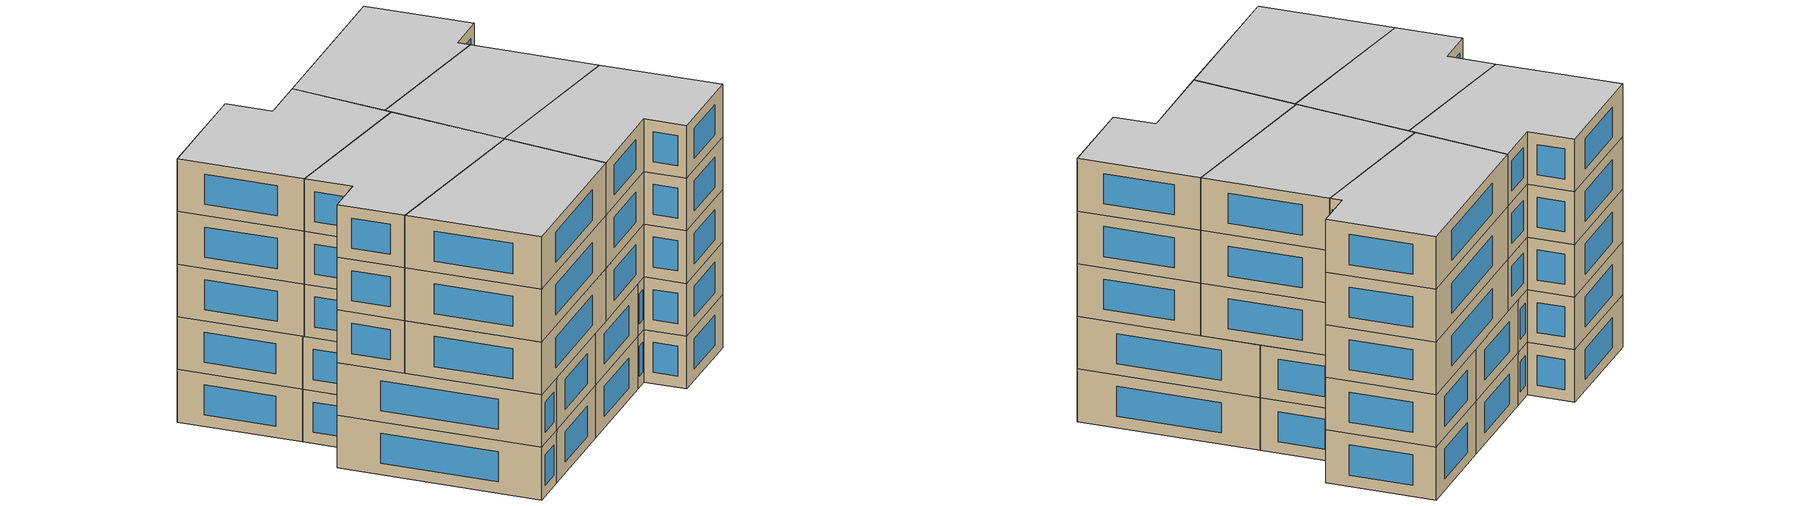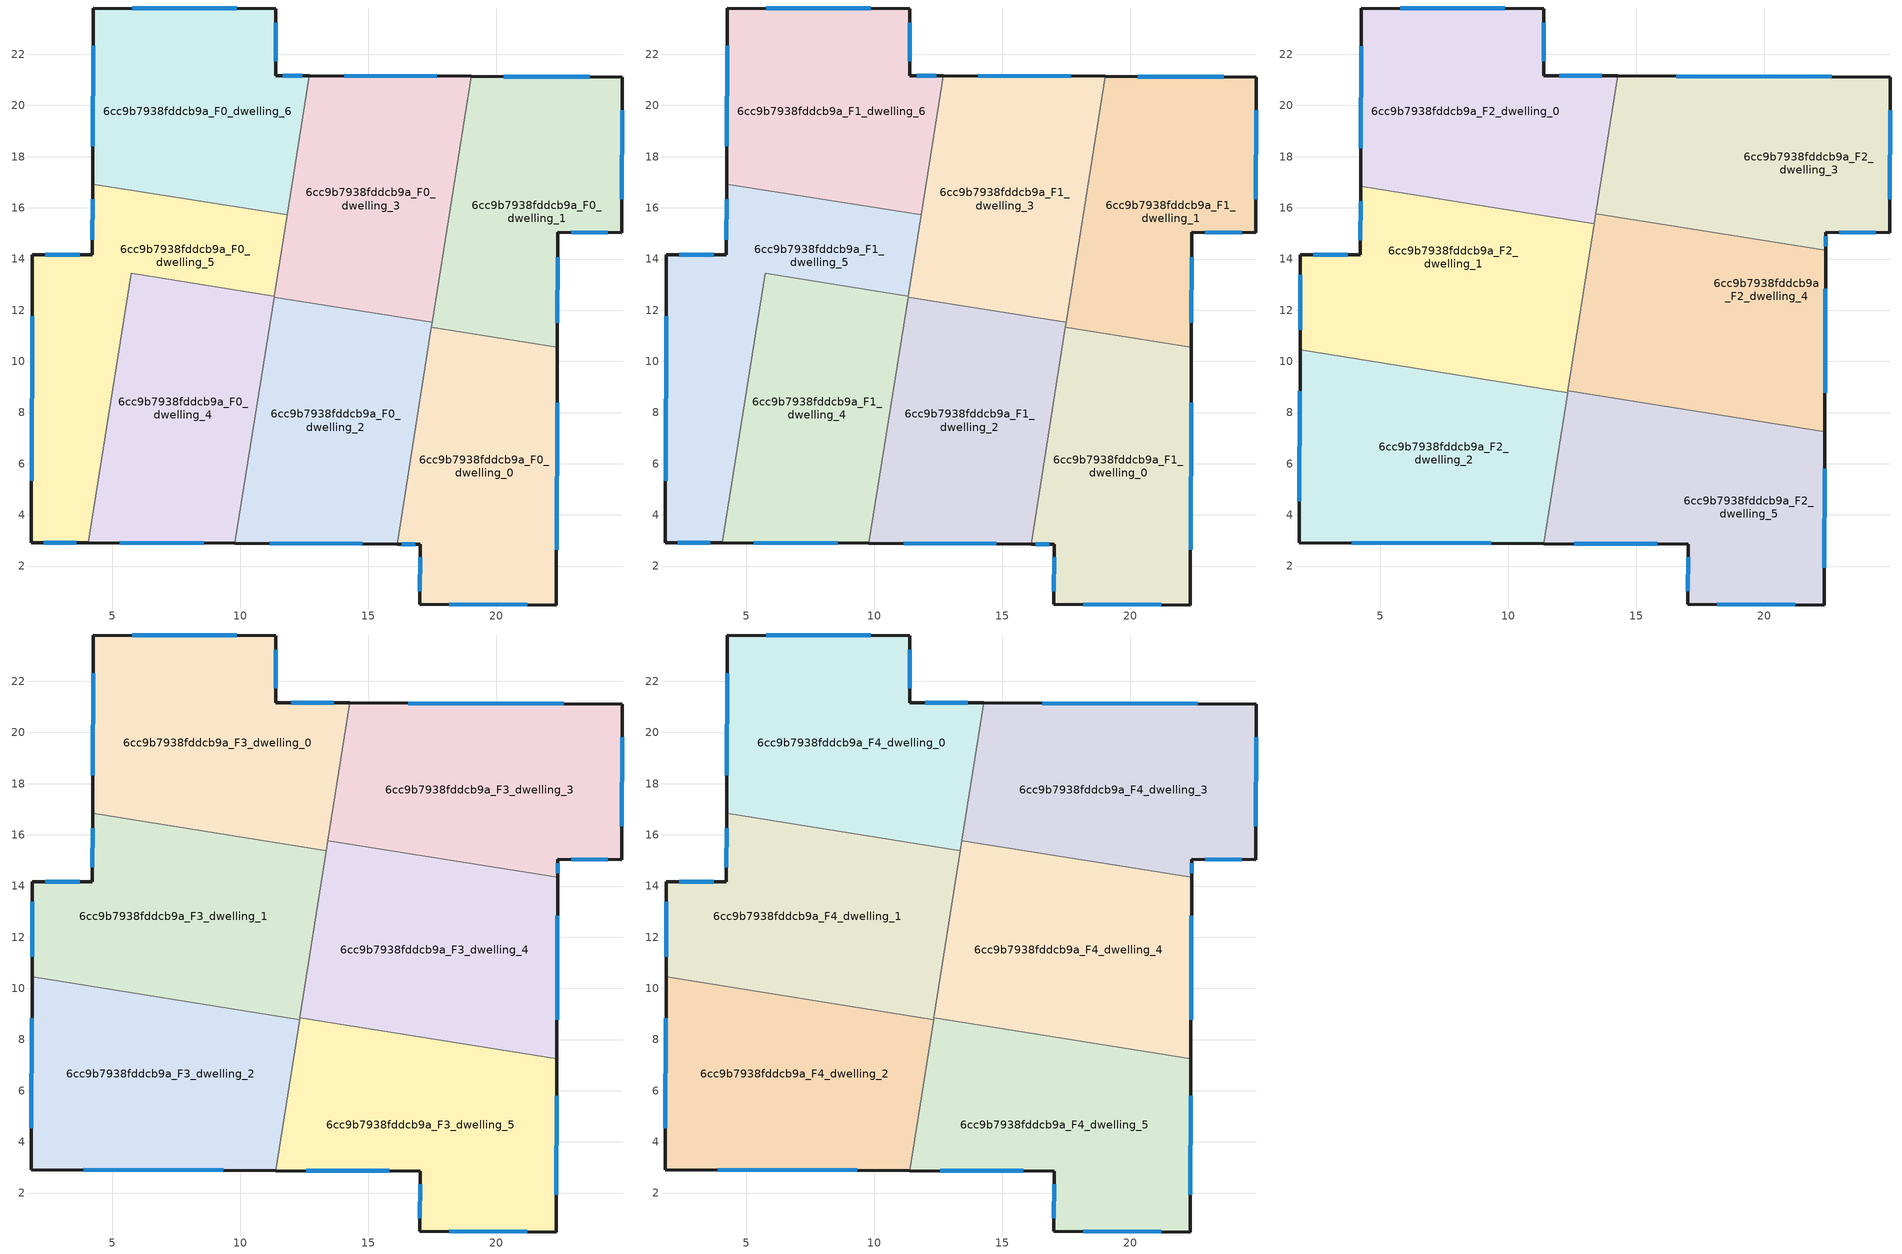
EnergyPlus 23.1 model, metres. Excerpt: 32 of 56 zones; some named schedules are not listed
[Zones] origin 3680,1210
6cc9b7938fddcb9a_F0_dwelling_0
 floor ground (EU_floor_Construction): 22.39,10.54 22.35,0.48 17.02,0.5 17.03,2.86 16.13,2.86 17.47,11.32 z0
 wall outside (EU_wall_Construction): 16.13,2.86 17.03,2.86 17.02,0.5 22.35,0.48 22.39,10.54 z0:3
 wall to 6cc9b7938fddcb9a_F0_dwelling_1 (EU_wall_Construction): 22.39,10.54 17.47,11.32 z0:3
 wall to 6cc9b7938fddcb9a_F0_dwelling_2 (EU_wall_Construction): 17.47,11.32 16.13,2.86 z0:3
 window (EU_Window_Construction): 17.03,2.35 17.02,1.01 / 16.32,2.86 16.84,2.86 / 22.36,2.63 22.38,8.39 / 18.16,0.5 21.21,0.48 z0.64:2.36
6cc9b7938fddcb9a_F0_dwelling_1
 floor ground (EU_floor_Construction): 24.93,21.11 24.91,15.03 22.4,15.04 22.39,10.54 17.47,11.32 19.03,21.13 z0
 wall outside (EU_wall_Construction): 22.39,10.54 22.4,15.04 24.91,15.03 24.93,21.11 19.03,21.13 z0:3
 wall to 6cc9b7938fddcb9a_F0_dwelling_3 (EU_wall_Construction): 19.03,21.13 17.5,11.52 z0:3
 wall to 6cc9b7938fddcb9a_F0_dwelling_2 (EU_wall_Construction): 17.5,11.52 17.47,11.32 z0:3
 window (EU_Window_Construction): 23.66,21.12 20.29,21.13 / 24.91,16.33 24.92,19.81 / 22.94,15.04 24.37,15.03 / 22.39,11.51 22.4,14.08 z0.64:2.36
6cc9b7938fddcb9a_F0_dwelling_2
 floor ground (EU_floor_Construction): 17.5,11.52 16.13,2.86 9.79,2.89 11.32,12.5 z0
 wall outside (EU_wall_Construction): 9.79,2.89 16.13,2.86 z0:3
 wall to 6cc9b7938fddcb9a_F0_dwelling_3 (EU_wall_Construction): 17.5,11.52 11.32,12.5 z0:3
 wall to 6cc9b7938fddcb9a_F0_dwelling_4 (EU_wall_Construction): 11.32,12.5 9.79,2.89 z0:3
 window (EU_Window_Construction): 11.15,2.88 14.77,2.87 z0.64:2.36
6cc9b7938fddcb9a_F0_dwelling_3
 floor ground (EU_floor_Construction): 19.03,21.13 17.5,11.52 11.32,12.5 12.7,21.16 z0
 wall outside (EU_wall_Construction): 19.03,21.13 12.7,21.16 z0:3
 wall to 6cc9b7938fddcb9a_F0_dwelling_6 (EU_wall_Construction): 12.7,21.16 11.83,15.72 z0:3
 wall to 6cc9b7938fddcb9a_F0_dwelling_5 (EU_wall_Construction): 11.84,15.72 11.33,12.55 z0:3
 wall to 6cc9b7938fddcb9a_F0_dwelling_4 (EU_wall_Construction): 11.33,12.55 11.32,12.5 z0:3
 window (EU_Window_Construction): 17.68,21.14 14.06,21.16 z0.64:2.36
6cc9b7938fddcb9a_F0_dwelling_4
 floor ground (EU_floor_Construction): 11.33,12.55 9.79,2.89 4.07,2.91 5.74,13.44 z0
 wall outside (EU_wall_Construction): 4.07,2.91 9.79,2.89 z0:3
 wall to 6cc9b7938fddcb9a_F0_dwelling_5 (EU_wall_Construction): 11.33,12.55 5.74,13.44 4.07,2.91 z0:3
 window (EU_Window_Construction): 5.29,2.91 8.57,2.89 z0.64:2.36
6cc9b7938fddcb9a_F0_dwelling_5
 floor ground (EU_floor_Construction): 11.84,15.72 11.33,12.55 5.74,13.44 4.07,2.91 1.83,2.92 1.88,14.17 4.22,14.16 4.23,16.93 z0
 wall outside (EU_wall_Construction): 4.23,16.93 4.22,14.16 1.88,14.17 1.83,2.92 4.07,2.91 z0:3
 wall to 6cc9b7938fddcb9a_F0_dwelling_6 (EU_wall_Construction): 11.84,15.72 4.23,16.93 z0:3
 window (EU_Window_Construction): 2.31,2.92 3.59,2.91 / 1.87,11.76 1.84,5.33 / 3.72,14.17 2.38,14.17 / 4.23,16.34 4.22,14.76 z0.64:2.36
6cc9b7938fddcb9a_F0_dwelling_6
 floor ground (EU_floor_Construction): 11.39,23.79 11.38,21.17 12.7,21.16 11.84,15.72 4.23,16.93 4.26,23.81 z0
 wall outside (EU_wall_Construction): 12.7,21.16 11.38,21.17 11.39,23.79 4.26,23.81 4.23,16.93 z0:3
 window (EU_Window_Construction): 11.38,21.73 11.39,23.22 / 12.42,21.16 11.66,21.16 / 4.25,22.34 4.24,18.4 / 9.86,23.79 5.79,23.8 z0.64:2.36
6cc9b7938fddcb9a_F1_dwelling_0
 floor to 6cc9b7938fddcb9a_F0_dwelling_0 (EU_floor_Construction): 22.39,10.54 22.35,0.48 17.02,0.5 17.03,2.86 16.13,2.86 17.47,11.32 z3
 wall outside (EU_wall_Construction): 16.13,2.86 17.03,2.86 17.02,0.5 22.35,0.48 22.39,10.54 z3:6
 wall to 6cc9b7938fddcb9a_F1_dwelling_1 (EU_wall_Construction): 22.39,10.54 17.47,11.32 z3:6
 wall to 6cc9b7938fddcb9a_F1_dwelling_2 (EU_wall_Construction): 17.47,11.32 16.13,2.86 z3:6
 window (EU_Window_Construction): 17.03,2.35 17.02,1.01 / 16.32,2.86 16.84,2.86 / 22.36,2.63 22.38,8.39 / 18.16,0.5 21.21,0.48 z3.64:5.36
6cc9b7938fddcb9a_F1_dwelling_1
 floor to 6cc9b7938fddcb9a_F0_dwelling_1 (EU_floor_Construction): 24.93,21.11 24.91,15.03 22.4,15.04 22.39,10.54 17.47,11.32 19.03,21.13 z3
 wall outside (EU_wall_Construction): 22.39,10.54 22.4,15.04 24.91,15.03 24.93,21.11 19.03,21.13 z3:6
 wall to 6cc9b7938fddcb9a_F1_dwelling_3 (EU_wall_Construction): 19.03,21.13 17.5,11.52 z3:6
 wall to 6cc9b7938fddcb9a_F1_dwelling_2 (EU_wall_Construction): 17.5,11.52 17.47,11.32 z3:6
 window (EU_Window_Construction): 23.66,21.12 20.29,21.13 / 24.91,16.33 24.92,19.81 / 22.94,15.04 24.37,15.03 / 22.39,11.51 22.4,14.08 z3.64:5.36
6cc9b7938fddcb9a_F1_dwelling_2
 floor to 6cc9b7938fddcb9a_F0_dwelling_2 (EU_floor_Construction): 17.5,11.52 16.13,2.86 9.79,2.89 11.32,12.5 z3
 wall outside (EU_wall_Construction): 9.79,2.89 16.13,2.86 z3:6
 wall to 6cc9b7938fddcb9a_F1_dwelling_3 (EU_wall_Construction): 17.5,11.52 11.32,12.5 z3:6
 wall to 6cc9b7938fddcb9a_F1_dwelling_4 (EU_wall_Construction): 11.32,12.5 9.79,2.89 z3:6
 window (EU_Window_Construction): 11.15,2.88 14.77,2.87 z3.64:5.36
6cc9b7938fddcb9a_F1_dwelling_3
 floor to 6cc9b7938fddcb9a_F0_dwelling_3 (EU_floor_Construction): 19.03,21.13 17.5,11.52 11.32,12.5 12.7,21.16 z3
 wall outside (EU_wall_Construction): 19.03,21.13 12.7,21.16 z3:6
 wall to 6cc9b7938fddcb9a_F1_dwelling_6 (EU_wall_Construction): 12.7,21.16 11.83,15.72 z3:6
 wall to 6cc9b7938fddcb9a_F1_dwelling_5 (EU_wall_Construction): 11.84,15.72 11.33,12.55 z3:6
 wall to 6cc9b7938fddcb9a_F1_dwelling_4 (EU_wall_Construction): 11.33,12.55 11.32,12.5 z3:6
 window (EU_Window_Construction): 17.68,21.14 14.06,21.16 z3.64:5.36
6cc9b7938fddcb9a_F1_dwelling_4
 floor to 6cc9b7938fddcb9a_F0_dwelling_4 (EU_floor_Construction): 11.33,12.55 9.79,2.89 4.07,2.91 5.74,13.44 z3
 wall outside (EU_wall_Construction): 4.07,2.91 9.79,2.89 z3:6
 wall to 6cc9b7938fddcb9a_F1_dwelling_5 (EU_wall_Construction): 11.33,12.55 5.74,13.44 4.07,2.91 z3:6
 window (EU_Window_Construction): 5.29,2.91 8.57,2.89 z3.64:5.36
6cc9b7938fddcb9a_F1_dwelling_5
 floor to 6cc9b7938fddcb9a_F0_dwelling_5 (EU_floor_Construction): 11.84,15.72 11.33,12.55 5.74,13.44 4.07,2.91 1.83,2.92 1.88,14.17 4.22,14.16 4.23,16.93 z3
 wall outside (EU_wall_Construction): 4.23,16.93 4.22,14.16 1.88,14.17 1.83,2.92 4.07,2.91 z3:6
 wall to 6cc9b7938fddcb9a_F1_dwelling_6 (EU_wall_Construction): 11.84,15.72 4.23,16.93 z3:6
 window (EU_Window_Construction): 2.31,2.92 3.59,2.91 / 1.87,11.76 1.84,5.33 / 3.72,14.17 2.38,14.17 / 4.23,16.34 4.22,14.76 z3.64:5.36
6cc9b7938fddcb9a_F1_dwelling_6
 floor to 6cc9b7938fddcb9a_F0_dwelling_6 (EU_floor_Construction): 11.39,23.79 11.38,21.17 12.7,21.16 11.84,15.72 4.23,16.93 4.26,23.81 z3
 wall outside (EU_wall_Construction): 12.7,21.16 11.38,21.17 11.39,23.79 4.26,23.81 4.23,16.93 z3:6
 window (EU_Window_Construction): 11.38,21.73 11.39,23.22 / 12.42,21.16 11.66,21.16 / 4.25,22.34 4.24,18.4 / 9.86,23.79 5.79,23.8 z3.64:5.36
6cc9b7938fddcb9a_F2_dwelling_0
 floor to 6cc9b7938fddcb9a_F1_dwelling_6 (EU_floor_Construction): 11.39,23.79 11.38,21.17 12.7,21.16 11.84,15.72 4.23,16.93 4.26,23.81 z6
 floor to 6cc9b7938fddcb9a_F1_dwelling_5 (EU_floor_Construction): 11.84,15.72 11.82,15.63 4.23,16.84 4.23,16.93 z6
 floor to 6cc9b7938fddcb9a_F1_dwelling_3 (EU_floor_Construction): 14.28,21.15 13.37,15.39 11.82,15.63 12.7,21.16 z6
 wall outside (EU_wall_Construction): 14.28,21.15 11.38,21.17 11.39,23.79 4.26,23.81 4.23,16.84 z6:9
 wall to 6cc9b7938fddcb9a_F2_dwelling_1 (EU_wall_Construction): 4.23,16.84 13.37,15.39 z6:9
 wall to 6cc9b7938fddcb9a_F2_dwelling_3 (EU_wall_Construction): 13.43,15.78 14.28,21.15 z6:9
 wall to 6cc9b7938fddcb9a_F2_dwelling_4 (EU_wall_Construction): 13.37,15.39 13.43,15.78 z6:9
 window (EU_Window_Construction): 4.25,22.32 4.24,18.33 / 9.86,23.79 5.79,23.8 / 11.38,21.73 11.39,23.22 / 13.66,21.16 12,21.16 z6.64:8.36
6cc9b7938fddcb9a_F2_dwelling_1
 floor to 6cc9b7938fddcb9a_F1_dwelling_5 (EU_floor_Construction): 11.82,15.63 11.33,12.55 5.74,13.44 5.18,9.92 1.86,10.45 1.88,14.17 4.22,14.16 4.23,16.84 z6
 floor to 6cc9b7938fddcb9a_F1_dwelling_4 (EU_floor_Construction): 11.33,12.55 10.77,9.03 5.18,9.92 5.74,13.44 z6
 floor to 6cc9b7938fddcb9a_F1_dwelling_2 (EU_floor_Construction): 12.87,12.26 12.33,8.85 12.32,8.82 12.32,8.78 10.77,9.03 11.32,12.5 z6
 floor to 6cc9b7938fddcb9a_F1_dwelling_3 (EU_floor_Construction): 13.37,15.39 12.87,12.26 11.32,12.5 11.82,15.63 z6
 wall outside (EU_wall_Construction): 4.23,16.84 4.22,14.16 1.88,14.17 1.86,10.45 z6:9
 wall to 6cc9b7938fddcb9a_F2_dwelling_2 (EU_wall_Construction): 1.86,10.45 12.32,8.78 z6:9
 wall to 6cc9b7938fddcb9a_F2_dwelling_4 (EU_wall_Construction): 12.33,8.85 13.37,15.39 z6:9
 wall to 6cc9b7938fddcb9a_F2_dwelling_5 (EU_wall_Construction): 12.32,8.78 12.33,8.85 z6:9
 window (EU_Window_Construction): 3.72,14.17 2.38,14.17 / 4.23,16.27 4.22,14.74 / 1.88,13.38 1.87,11.24 z6.64:8.36
6cc9b7938fddcb9a_F2_dwelling_2
 floor to 6cc9b7938fddcb9a_F1_dwelling_4 (EU_floor_Construction): 10.77,9.03 9.79,2.89 4.07,2.91 5.18,9.92 z6
 floor to 6cc9b7938fddcb9a_F1_dwelling_5 (EU_floor_Construction): 5.18,9.92 4.07,2.91 1.83,2.92 1.86,10.45 z6
 floor to 6cc9b7938fddcb9a_F1_dwelling_2 (EU_floor_Construction): 12.32,8.78 11.38,2.88 9.79,2.89 10.77,9.03 z6
 wall outside (EU_wall_Construction): 1.86,10.45 1.83,2.92 11.38,2.88 z6:9
 wall to 6cc9b7938fddcb9a_F2_dwelling_5 (EU_wall_Construction): 11.38,2.88 12.32,8.78 z6:9
 window (EU_Window_Construction): 3.88,2.91 9.33,2.89 / 1.86,8.83 1.84,4.53 z6.64:8.36
6cc9b7938fddcb9a_F2_dwelling_3
 floor to 6cc9b7938fddcb9a_F1_dwelling_1 (EU_floor_Construction): 24.93,21.11 24.91,15.03 22.4,15.04 22.4,14.35 18.06,15.04 19.03,21.13 z6
 floor to 6cc9b7938fddcb9a_F1_dwelling_3 (EU_floor_Construction): 19.03,21.13 18.06,15.04 13.43,15.78 14.28,21.15 z6
 wall outside (EU_wall_Construction): 22.4,14.35 22.4,15.04 24.91,15.03 24.93,21.11 14.28,21.15 z6:9
 wall to 6cc9b7938fddcb9a_F2_dwelling_4 (EU_wall_Construction): 13.43,15.78 22.4,14.35 z6:9
 window (EU_Window_Construction): 22.65,21.12 16.56,21.15 / 24.91,16.33 24.92,19.81 / 22.94,15.04 24.37,15.03 / 22.4,14.5 22.4,14.89 z6.64:8.36
6cc9b7938fddcb9a_F2_dwelling_4
 floor to 6cc9b7938fddcb9a_F1_dwelling_2 (EU_floor_Construction): 17.5,11.52 16.96,8.11 12.33,8.85 12.87,12.26 z6
 floor to 6cc9b7938fddcb9a_F1_dwelling_0 (EU_floor_Construction): 22.39,10.54 22.37,7.25 16.96,8.11 17.47,11.32 z6
 floor to 6cc9b7938fddcb9a_F1_dwelling_1 (EU_floor_Construction): 22.4,14.35 22.39,10.54 17.47,11.32 18.06,15.04 z6
 floor to 6cc9b7938fddcb9a_F1_dwelling_3 (EU_floor_Construction): 18.06,15.04 17.5,11.52 12.87,12.26 13.43,15.78 z6
 wall outside (EU_wall_Construction): 22.38,7.25 22.4,14.35 z6:9
 wall to 6cc9b7938fddcb9a_F2_dwelling_5 (EU_wall_Construction): 12.33,8.85 22.38,7.25 z6:9
 window (EU_Window_Construction): 22.38,8.77 22.39,12.83 z6.64:8.36
6cc9b7938fddcb9a_F2_dwelling_5
 floor to 6cc9b7938fddcb9a_F1_dwelling_0 (EU_floor_Construction): 22.37,7.25 22.35,0.48 17.02,0.5 17.03,2.86 16.13,2.86 16.96,8.11 z6
 floor to 6cc9b7938fddcb9a_F1_dwelling_2 (EU_floor_Construction): 16.96,8.11 16.13,2.86 11.38,2.88 12.33,8.85 z6
 wall outside (EU_wall_Construction): 11.38,2.88 17.03,2.86 17.02,0.5 22.35,0.48 22.38,7.25 z6:9
 window (EU_Window_Construction): 12.59,2.88 15.82,2.86 / 22.36,1.93 22.37,5.8 / 18.16,0.5 21.21,0.48 / 17.03,2.35 17.02,1.01 z6.64:8.36
6cc9b7938fddcb9a_F3_dwelling_0
 floor to 6cc9b7938fddcb9a_F2_dwelling_0 (EU_floor_Construction): 14.28,21.15 13.37,15.39 4.23,16.84 4.26,23.81 11.39,23.79 11.38,21.17 z9
 wall outside (EU_wall_Construction): 14.28,21.15 11.38,21.17 11.39,23.79 4.26,23.81 4.23,16.84 z9:12
 wall to 6cc9b7938fddcb9a_F3_dwelling_1 (EU_wall_Construction): 4.23,16.84 13.37,15.39 z9:12
 wall to 6cc9b7938fddcb9a_F3_dwelling_3 (EU_wall_Construction): 13.43,15.78 14.28,21.15 z9:12
 wall to 6cc9b7938fddcb9a_F3_dwelling_4 (EU_wall_Construction): 13.37,15.39 13.43,15.78 z9:12
 window (EU_Window_Construction): 4.25,22.32 4.24,18.33 / 9.86,23.79 5.79,23.8 / 11.38,21.73 11.39,23.22 / 13.66,21.16 12,21.16 z9.64:11.36
6cc9b7938fddcb9a_F3_dwelling_1
 floor to 6cc9b7938fddcb9a_F2_dwelling_1 (EU_floor_Construction): 13.37,15.39 12.32,8.78 1.86,10.45 1.88,14.17 4.22,14.16 4.23,16.84 z9
 wall outside (EU_wall_Construction): 4.23,16.84 4.22,14.16 1.88,14.17 1.86,10.45 z9:12
 wall to 6cc9b7938fddcb9a_F3_dwelling_2 (EU_wall_Construction): 1.86,10.45 12.32,8.78 z9:12
 wall to 6cc9b7938fddcb9a_F3_dwelling_4 (EU_wall_Construction): 12.33,8.85 13.37,15.39 z9:12
 wall to 6cc9b7938fddcb9a_F3_dwelling_5 (EU_wall_Construction): 12.32,8.78 12.33,8.85 z9:12
 window (EU_Window_Construction): 3.72,14.17 2.38,14.17 / 4.23,16.27 4.22,14.74 / 1.88,13.38 1.87,11.24 z9.64:11.36
6cc9b7938fddcb9a_F3_dwelling_2
 floor to 6cc9b7938fddcb9a_F2_dwelling_2 (EU_floor_Construction): 12.32,8.78 11.38,2.88 1.83,2.92 1.86,10.45 z9
 wall outside (EU_wall_Construction): 1.86,10.45 1.83,2.92 11.38,2.88 z9:12
 wall to 6cc9b7938fddcb9a_F3_dwelling_5 (EU_wall_Construction): 11.38,2.88 12.32,8.78 z9:12
 window (EU_Window_Construction): 3.88,2.91 9.33,2.89 / 1.86,8.83 1.84,4.53 z9.64:11.36
6cc9b7938fddcb9a_F3_dwelling_3
 floor to 6cc9b7938fddcb9a_F2_dwelling_3 (EU_floor_Construction): 24.93,21.11 24.91,15.03 22.4,15.04 22.4,14.35 13.43,15.78 14.28,21.15 z9
 wall outside (EU_wall_Construction): 22.4,14.35 22.4,15.04 24.91,15.03 24.93,21.11 14.28,21.15 z9:12
 wall to 6cc9b7938fddcb9a_F3_dwelling_4 (EU_wall_Construction): 13.43,15.78 22.4,14.35 z9:12
 window (EU_Window_Construction): 22.65,21.12 16.56,21.15 / 24.91,16.33 24.92,19.81 / 22.94,15.04 24.37,15.03 / 22.4,14.5 22.4,14.89 z9.64:11.36
6cc9b7938fddcb9a_F3_dwelling_4
 floor to 6cc9b7938fddcb9a_F2_dwelling_4 (EU_floor_Construction): 22.4,14.35 22.38,7.25 12.33,8.85 13.43,15.78 z9
 wall outside (EU_wall_Construction): 22.38,7.25 22.4,14.35 z9:12
 wall to 6cc9b7938fddcb9a_F3_dwelling_5 (EU_wall_Construction): 12.33,8.85 22.38,7.25 z9:12
 window (EU_Window_Construction): 22.38,8.77 22.39,12.83 z9.64:11.36
6cc9b7938fddcb9a_F3_dwelling_5
 floor to 6cc9b7938fddcb9a_F2_dwelling_5 (EU_floor_Construction): 22.38,7.25 22.35,0.48 17.02,0.5 17.03,2.86 11.38,2.88 12.33,8.85 z9
 wall outside (EU_wall_Construction): 11.38,2.88 17.03,2.86 17.02,0.5 22.35,0.48 22.38,7.25 z9:12
 window (EU_Window_Construction): 12.59,2.88 15.82,2.86 / 22.36,1.93 22.37,5.8 / 18.16,0.5 21.21,0.48 / 17.03,2.35 17.02,1.01 z9.64:11.36
6cc9b7938fddcb9a_F4_dwelling_0
 floor to 6cc9b7938fddcb9a_F3_dwelling_0 (EU_floor_Construction): 14.28,21.15 13.37,15.39 4.23,16.84 4.26,23.81 11.39,23.79 11.38,21.17 z12
 wall outside (EU_wall_Construction): 14.28,21.15 11.38,21.17 11.39,23.79 4.26,23.81 4.23,16.84 z12:15
 wall to 6cc9b7938fddcb9a_F4_dwelling_1 (EU_wall_Construction): 4.23,16.84 13.37,15.39 z12:15
 wall to 6cc9b7938fddcb9a_F4_dwelling_3 (EU_wall_Construction): 13.43,15.78 14.28,21.15 z12:15
 wall to 6cc9b7938fddcb9a_F4_dwelling_4 (EU_wall_Construction): 13.37,15.39 13.43,15.78 z12:15
 window (EU_Window_Construction): 4.25,22.32 4.24,18.33 / 9.86,23.79 5.79,23.8 / 11.38,21.73 11.39,23.22 / 13.66,21.16 12,21.16 z12.64:14.36
 ceiling to 6cc9b7938fddcb9a_F5_dwelling_0 (EU_floor_Construction): 13.37,15.39 14.28,21.15 11.38,21.17 11.39,23.79 4.26,23.81 4.23,16.84 z15
6cc9b7938fddcb9a_F4_dwelling_1
 floor to 6cc9b7938fddcb9a_F3_dwelling_1 (EU_floor_Construction): 13.37,15.39 12.32,8.78 1.86,10.45 1.88,14.17 4.22,14.16 4.23,16.84 z12
 wall outside (EU_wall_Construction): 4.23,16.84 4.22,14.16 1.88,14.17 1.86,10.45 z12:15
 wall to 6cc9b7938fddcb9a_F4_dwelling_2 (EU_wall_Construction): 1.86,10.45 12.32,8.78 z12:15
 wall to 6cc9b7938fddcb9a_F4_dwelling_4 (EU_wall_Construction): 12.33,8.85 13.37,15.39 z12:15
 wall to 6cc9b7938fddcb9a_F4_dwelling_5 (EU_wall_Construction): 12.32,8.78 12.33,8.85 z12:15
 window (EU_Window_Construction): 3.72,14.17 2.38,14.17 / 4.23,16.27 4.22,14.74 / 1.88,13.38 1.87,11.24 z12.64:14.36
 ceiling to 6cc9b7938fddcb9a_F5_dwelling_1 (EU_floor_Construction): 12.32,8.78 13.37,15.39 4.23,16.84 4.22,14.16 1.88,14.17 1.86,10.45 z15
6cc9b7938fddcb9a_F4_dwelling_2
 floor to 6cc9b7938fddcb9a_F3_dwelling_2 (EU_floor_Construction): 12.32,8.78 11.38,2.88 1.83,2.92 1.86,10.45 z12
 wall outside (EU_wall_Construction): 1.86,10.45 1.83,2.92 11.38,2.88 z12:15
 wall to 6cc9b7938fddcb9a_F4_dwelling_5 (EU_wall_Construction): 11.38,2.88 12.32,8.78 z12:15
 window (EU_Window_Construction): 3.88,2.91 9.33,2.89 / 1.86,8.83 1.84,4.53 z12.64:14.36
 ceiling to 6cc9b7938fddcb9a_F5_dwelling_2 (EU_floor_Construction): 11.38,2.88 12.32,8.78 1.86,10.45 1.83,2.92 z15
6cc9b7938fddcb9a_F4_dwelling_3
 floor to 6cc9b7938fddcb9a_F3_dwelling_3 (EU_floor_Construction): 24.93,21.11 24.91,15.03 22.4,15.04 22.4,14.35 13.43,15.78 14.28,21.15 z12
 wall outside (EU_wall_Construction): 22.4,14.35 22.4,15.04 24.91,15.03 24.93,21.11 14.28,21.15 z12:15
 wall to 6cc9b7938fddcb9a_F4_dwelling_4 (EU_wall_Construction): 13.43,15.78 22.4,14.35 z12:15
 window (EU_Window_Construction): 22.65,21.12 16.56,21.15 / 24.91,16.33 24.92,19.81 / 22.94,15.04 24.37,15.03 / 22.4,14.5 22.4,14.89 z12.64:14.36
 ceiling to 6cc9b7938fddcb9a_F5_dwelling_3 (EU_floor_Construction): 24.91,15.03 24.93,21.11 14.28,21.15 13.43,15.78 22.4,14.35 22.4,15.04 z15
6cc9b7938fddcb9a_F4_dwelling_4
 floor to 6cc9b7938fddcb9a_F3_dwelling_4 (EU_floor_Construction): 22.4,14.35 22.38,7.25 12.33,8.85 13.43,15.78 z12
 wall outside (EU_wall_Construction): 22.38,7.25 22.4,14.35 z12:15
 wall to 6cc9b7938fddcb9a_F4_dwelling_5 (EU_wall_Construction): 12.33,8.85 22.38,7.25 z12:15
 window (EU_Window_Construction): 22.38,8.77 22.39,12.83 z12.64:14.36
 ceiling to 6cc9b7938fddcb9a_F5_dwelling_4 (EU_floor_Construction): 22.38,7.25 22.4,14.35 13.43,15.78 12.33,8.85 z15
6cc9b7938fddcb9a_F4_dwelling_5
 floor to 6cc9b7938fddcb9a_F3_dwelling_5 (EU_floor_Construction): 22.38,7.25 22.35,0.48 17.02,0.5 17.03,2.86 11.38,2.88 12.33,8.85 z12
 wall outside (EU_wall_Construction): 11.38,2.88 17.03,2.86 17.02,0.5 22.35,0.48 22.38,7.25 z12:15
 window (EU_Window_Construction): 12.59,2.88 15.82,2.86 / 22.36,1.93 22.37,5.8 / 18.16,0.5 21.21,0.48 / 17.03,2.35 17.02,1.01 z12.64:14.36
 ceiling to 6cc9b7938fddcb9a_F5_dwelling_5 (EU_floor_Construction): 22.35,0.48 22.38,7.25 12.33,8.85 11.38,2.88 17.03,2.86 17.02,0.5 z15
[Building]
EU S2 Campaign: North Axis=0; Terrain=City; Solar Distribution=FullExterior
[Site:Location]
Yerevan-Zvartnots.Intl.AP: Latitude=40.15; Longitude=44.383; Time Zone=4; Elevation=854
[SizingPeriod:WeatherFileDays]
AnnualSizingPeriod: Begin Month=1; Begin Day of Month=1; End Month=12; End Day of Month=31; Day of Week for Start Day=Monday; Use Weather File Daylight Saving Period=No; Use Weather File Rain and Snow Indicators=No
[MATERIAL]
EU_InternalMass_Material: Roughness=MediumRough; Thickness=0.1; Conductivity=1; Density=1800; Specific Heat=900; Thermal Absorptance=0.9; Solar Absorptance=0.7; Visible Absorptance=0.7
[MATERIAL:NOMASS] Roughness=MediumRough; Thermal Absorptance=0.9; Solar Absorptance=0.7; Visible Absorptance=0.7
Name | Thermal Resistance
EU_wall_NoMass | 1.05043
EU_floor_NoMass | 0.478065
[WINDOWMATERIAL:SIMPLEGLAZINGSYSTEM]
EU_Window_SimpleGlazing: UFactor=2.5566; Solar Heat Gain Coefficient=0.75; Visible Transmittance=0.75
[CONSTRUCTION]
EU_wall_Construction: EU_wall_NoMass
EU_floor_Construction: EU_floor_NoMass
EU_Window_Construction: EU_Window_SimpleGlazing
EU_InternalMass_Construction: EU_InternalMass_Material
[ZONE] Type=1; Multiplier=1; Ceiling Height=autocalculate; Floor Area=autocalculate; Part of Total Floor Area=Yes
Name | Volume
6cc9b7938fddcb9a_F0_dwelling_0; 6cc9b7938fddcb9a_F1_dwelling_0 | 173.661
6cc9b7938fddcb9a_F2_dwelling_0; 6cc9b7938fddcb9a_F3_dwelling_0; 6cc9b7938fddcb9a_F4_dwelling_0 | 202.598
6cc9b7938fddcb9a_F0_dwelling_1; 6cc9b7938fddcb9a_F1_dwelling_1 | 173.649
6cc9b7938fddcb9a_F2_dwelling_1; 6cc9b7938fddcb9a_F3_dwelling_1; 6cc9b7938fddcb9a_F4_dwelling_1 | 202.624
6cc9b7938fddcb9a_F0_dwelling_2; 6cc9b7938fddcb9a_F1_dwelling_2; 6cc9b7938fddcb9a_F0_dwelling_3; 6cc9b7938fddcb9a_F1_dwelling_3 | 173.673
6cc9b7938fddcb9a_F2_dwelling_2; 6cc9b7938fddcb9a_F3_dwelling_2; 6cc9b7938fddcb9a_F4_dwelling_2 | 202.602
6cc9b7938fddcb9a_F2_dwelling_3; 6cc9b7938fddcb9a_F3_dwelling_3; 6cc9b7938fddcb9a_F4_dwelling_3 | 202.599
6cc9b7938fddcb9a_F0_dwelling_4; 6cc9b7938fddcb9a_F1_dwelling_4 | 173.644
6cc9b7938fddcb9a_F2_dwelling_4; 6cc9b7938fddcb9a_F3_dwelling_4; 6cc9b7938fddcb9a_F4_dwelling_4 | 202.605
6cc9b7938fddcb9a_F0_dwelling_5; 6cc9b7938fddcb9a_F1_dwelling_5 | 173.665
6cc9b7938fddcb9a_F2_dwelling_5; 6cc9b7938fddcb9a_F3_dwelling_5; 6cc9b7938fddcb9a_F4_dwelling_5 | 202.608
6cc9b7938fddcb9a_F0_dwelling_6; 6cc9b7938fddcb9a_F1_dwelling_6 | 173.671
[INTERNALMASS] Construction=EU_InternalMass_Construction
Name | Zone or ZoneList | Surface Area
6cc9b7938fddcb9a_F0_dwelling_0_EU_InternalMass | 6cc9b7938fddcb9a_F0_dwelling_0 | 57.8865
6cc9b7938fddcb9a_F0_dwelling_1_EU_InternalMass | 6cc9b7938fddcb9a_F0_dwelling_1 | 57.8843
6cc9b7938fddcb9a_F0_dwelling_2_EU_InternalMass | 6cc9b7938fddcb9a_F0_dwelling_2 | 57.891
6cc9b7938fddcb9a_F0_dwelling_3_EU_InternalMass | 6cc9b7938fddcb9a_F0_dwelling_3 | 57.891
6cc9b7938fddcb9a_F0_dwelling_4_EU_InternalMass | 6cc9b7938fddcb9a_F0_dwelling_4 | 57.881
6cc9b7938fddcb9a_F0_dwelling_5_EU_InternalMass | 6cc9b7938fddcb9a_F0_dwelling_5 | 57.8887
6cc9b7938fddcb9a_F0_dwelling_6_EU_InternalMass | 6cc9b7938fddcb9a_F0_dwelling_6 | 57.8905
6cc9b7938fddcb9a_F1_dwelling_0_EU_InternalMass | 6cc9b7938fddcb9a_F1_dwelling_0 | 57.8865
6cc9b7938fddcb9a_F1_dwelling_1_EU_InternalMass | 6cc9b7938fddcb9a_F1_dwelling_1 | 57.8843
6cc9b7938fddcb9a_F1_dwelling_2_EU_InternalMass | 6cc9b7938fddcb9a_F1_dwelling_2 | 57.891
6cc9b7938fddcb9a_F1_dwelling_3_EU_InternalMass | 6cc9b7938fddcb9a_F1_dwelling_3 | 57.891
6cc9b7938fddcb9a_F1_dwelling_4_EU_InternalMass | 6cc9b7938fddcb9a_F1_dwelling_4 | 57.881
6cc9b7938fddcb9a_F1_dwelling_5_EU_InternalMass | 6cc9b7938fddcb9a_F1_dwelling_5 | 57.8887
6cc9b7938fddcb9a_F1_dwelling_6_EU_InternalMass | 6cc9b7938fddcb9a_F1_dwelling_6 | 57.8905
6cc9b7938fddcb9a_F2_dwelling_0_EU_InternalMass | 6cc9b7938fddcb9a_F2_dwelling_0 | 67.5329
6cc9b7938fddcb9a_F2_dwelling_1_EU_InternalMass | 6cc9b7938fddcb9a_F2_dwelling_1 | 67.5411
6cc9b7938fddcb9a_F2_dwelling_2_EU_InternalMass | 6cc9b7938fddcb9a_F2_dwelling_2 | 67.5341
6cc9b7938fddcb9a_F2_dwelling_3_EU_InternalMass | 6cc9b7938fddcb9a_F2_dwelling_3 | 67.5333
6cc9b7938fddcb9a_F2_dwelling_4_EU_InternalMass | 6cc9b7938fddcb9a_F2_dwelling_4 | 67.5352
6cc9b7938fddcb9a_F2_dwelling_5_EU_InternalMass | 6cc9b7938fddcb9a_F2_dwelling_5 | 67.5357
6cc9b7938fddcb9a_F3_dwelling_0_EU_InternalMass | 6cc9b7938fddcb9a_F3_dwelling_0 | 67.5329
6cc9b7938fddcb9a_F3_dwelling_1_EU_InternalMass | 6cc9b7938fddcb9a_F3_dwelling_1 | 67.5411
6cc9b7938fddcb9a_F3_dwelling_2_EU_InternalMass | 6cc9b7938fddcb9a_F3_dwelling_2 | 67.5341
6cc9b7938fddcb9a_F3_dwelling_3_EU_InternalMass | 6cc9b7938fddcb9a_F3_dwelling_3 | 67.5333
6cc9b7938fddcb9a_F3_dwelling_4_EU_InternalMass | 6cc9b7938fddcb9a_F3_dwelling_4 | 67.5352
6cc9b7938fddcb9a_F3_dwelling_5_EU_InternalMass | 6cc9b7938fddcb9a_F3_dwelling_5 | 67.5357
6cc9b7938fddcb9a_F4_dwelling_0_EU_InternalMass | 6cc9b7938fddcb9a_F4_dwelling_0 | 67.5329
6cc9b7938fddcb9a_F4_dwelling_1_EU_InternalMass | 6cc9b7938fddcb9a_F4_dwelling_1 | 67.5411
6cc9b7938fddcb9a_F4_dwelling_2_EU_InternalMass | 6cc9b7938fddcb9a_F4_dwelling_2 | 67.5341
6cc9b7938fddcb9a_F4_dwelling_3_EU_InternalMass | 6cc9b7938fddcb9a_F4_dwelling_3 | 67.5333
6cc9b7938fddcb9a_F4_dwelling_4_EU_InternalMass | 6cc9b7938fddcb9a_F4_dwelling_4 | 67.5352
6cc9b7938fddcb9a_F4_dwelling_5_EU_InternalMass | 6cc9b7938fddcb9a_F4_dwelling_5 | 67.5357
[OTHEREQUIPMENT] Fuel Type=Electricity; Design Level Calculation Method=Watts/Area; Power per Zone Floor Area=1; Fraction Latent=0; Fraction Radiant=0; Fraction Lost=0; Carbon Dioxide Generation Rate=0; EndUse Subcategory=EU_Step8_InternalGains
Name | Zone or ZoneList or Space or SpaceList | Schedule
EU_Step8_InternalGain_6cc9b7938fddcb9a_F0_dwelling_0_f000 | 6cc9b7938fddcb9a_F0_dwelling_0 | EU_Step8_GainSchedule_6cc9b7938fddcb9a_F0_dwelling_0_f000
EU_Step8_InternalGain_6cc9b7938fddcb9a_F0_dwelling_1_f000 | 6cc9b7938fddcb9a_F0_dwelling_1 | EU_Step8_GainSchedule_6cc9b7938fddcb9a_F0_dwelling_1_f000
EU_Step8_InternalGain_6cc9b7938fddcb9a_F0_dwelling_2_f000 | 6cc9b7938fddcb9a_F0_dwelling_2 | EU_Step8_GainSchedule_6cc9b7938fddcb9a_F0_dwelling_2_f000
EU_Step8_InternalGain_6cc9b7938fddcb9a_F0_dwelling_3_f000 | 6cc9b7938fddcb9a_F0_dwelling_3 | EU_Step8_GainSchedule_6cc9b7938fddcb9a_F0_dwelling_3_f000
EU_Step8_InternalGain_6cc9b7938fddcb9a_F0_dwelling_4_f000 | 6cc9b7938fddcb9a_F0_dwelling_4 | EU_Step8_GainSchedule_6cc9b7938fddcb9a_F0_dwelling_4_f000
EU_Step8_InternalGain_6cc9b7938fddcb9a_F0_dwelling_5_f000 | 6cc9b7938fddcb9a_F0_dwelling_5 | EU_Step8_GainSchedule_6cc9b7938fddcb9a_F0_dwelling_5_f000
EU_Step8_InternalGain_6cc9b7938fddcb9a_F0_dwelling_6_f000 | 6cc9b7938fddcb9a_F0_dwelling_6 | EU_Step8_GainSchedule_6cc9b7938fddcb9a_F0_dwelling_6_f000
EU_Step8_InternalGain_6cc9b7938fddcb9a_F1_dwelling_0_f000 | 6cc9b7938fddcb9a_F1_dwelling_0 | EU_Step8_GainSchedule_6cc9b7938fddcb9a_F1_dwelling_0_f000
EU_Step8_InternalGain_6cc9b7938fddcb9a_F1_dwelling_1_f000 | 6cc9b7938fddcb9a_F1_dwelling_1 | EU_Step8_GainSchedule_6cc9b7938fddcb9a_F1_dwelling_1_f000
EU_Step8_InternalGain_6cc9b7938fddcb9a_F1_dwelling_2_f000 | 6cc9b7938fddcb9a_F1_dwelling_2 | EU_Step8_GainSchedule_6cc9b7938fddcb9a_F1_dwelling_2_f000
EU_Step8_InternalGain_6cc9b7938fddcb9a_F1_dwelling_3_f000 | 6cc9b7938fddcb9a_F1_dwelling_3 | EU_Step8_GainSchedule_6cc9b7938fddcb9a_F1_dwelling_3_f000
EU_Step8_InternalGain_6cc9b7938fddcb9a_F1_dwelling_4_f000 | 6cc9b7938fddcb9a_F1_dwelling_4 | EU_Step8_GainSchedule_6cc9b7938fddcb9a_F1_dwelling_4_f000
EU_Step8_InternalGain_6cc9b7938fddcb9a_F1_dwelling_5_f000 | 6cc9b7938fddcb9a_F1_dwelling_5 | EU_Step8_GainSchedule_6cc9b7938fddcb9a_F1_dwelling_5_f000
EU_Step8_InternalGain_6cc9b7938fddcb9a_F1_dwelling_6_f000 | 6cc9b7938fddcb9a_F1_dwelling_6 | EU_Step8_GainSchedule_6cc9b7938fddcb9a_F1_dwelling_6_f000
EU_Step8_InternalGain_6cc9b7938fddcb9a_F2_dwelling_0_f000 | 6cc9b7938fddcb9a_F2_dwelling_0 | EU_Step8_GainSchedule_6cc9b7938fddcb9a_F2_dwelling_0_f000
EU_Step8_InternalGain_6cc9b7938fddcb9a_F2_dwelling_1_f000 | 6cc9b7938fddcb9a_F2_dwelling_1 | EU_Step8_GainSchedule_6cc9b7938fddcb9a_F2_dwelling_1_f000
EU_Step8_InternalGain_6cc9b7938fddcb9a_F2_dwelling_2_f000 | 6cc9b7938fddcb9a_F2_dwelling_2 | EU_Step8_GainSchedule_6cc9b7938fddcb9a_F2_dwelling_2_f000
EU_Step8_InternalGain_6cc9b7938fddcb9a_F2_dwelling_3_f000 | 6cc9b7938fddcb9a_F2_dwelling_3 | EU_Step8_GainSchedule_6cc9b7938fddcb9a_F2_dwelling_3_f000
EU_Step8_InternalGain_6cc9b7938fddcb9a_F2_dwelling_4_f000 | 6cc9b7938fddcb9a_F2_dwelling_4 | EU_Step8_GainSchedule_6cc9b7938fddcb9a_F2_dwelling_4_f000
EU_Step8_InternalGain_6cc9b7938fddcb9a_F2_dwelling_5_f000 | 6cc9b7938fddcb9a_F2_dwelling_5 | EU_Step8_GainSchedule_6cc9b7938fddcb9a_F2_dwelling_5_f000
EU_Step8_InternalGain_6cc9b7938fddcb9a_F3_dwelling_0_f000 | 6cc9b7938fddcb9a_F3_dwelling_0 | EU_Step8_GainSchedule_6cc9b7938fddcb9a_F3_dwelling_0_f000
EU_Step8_InternalGain_6cc9b7938fddcb9a_F3_dwelling_1_f000 | 6cc9b7938fddcb9a_F3_dwelling_1 | EU_Step8_GainSchedule_6cc9b7938fddcb9a_F3_dwelling_1_f000
EU_Step8_InternalGain_6cc9b7938fddcb9a_F3_dwelling_2_f000 | 6cc9b7938fddcb9a_F3_dwelling_2 | EU_Step8_GainSchedule_6cc9b7938fddcb9a_F3_dwelling_2_f000
EU_Step8_InternalGain_6cc9b7938fddcb9a_F3_dwelling_3_f000 | 6cc9b7938fddcb9a_F3_dwelling_3 | EU_Step8_GainSchedule_6cc9b7938fddcb9a_F3_dwelling_3_f000
EU_Step8_InternalGain_6cc9b7938fddcb9a_F3_dwelling_4_f000 | 6cc9b7938fddcb9a_F3_dwelling_4 | EU_Step8_GainSchedule_6cc9b7938fddcb9a_F3_dwelling_4_f000
EU_Step8_InternalGain_6cc9b7938fddcb9a_F3_dwelling_5_f000 | 6cc9b7938fddcb9a_F3_dwelling_5 | EU_Step8_GainSchedule_6cc9b7938fddcb9a_F3_dwelling_5_f000
EU_Step8_InternalGain_6cc9b7938fddcb9a_F4_dwelling_0_f000 | 6cc9b7938fddcb9a_F4_dwelling_0 | EU_Step8_GainSchedule_6cc9b7938fddcb9a_F4_dwelling_0_f000
EU_Step8_InternalGain_6cc9b7938fddcb9a_F4_dwelling_1_f000 | 6cc9b7938fddcb9a_F4_dwelling_1 | EU_Step8_GainSchedule_6cc9b7938fddcb9a_F4_dwelling_1_f000
EU_Step8_InternalGain_6cc9b7938fddcb9a_F4_dwelling_2_f000 | 6cc9b7938fddcb9a_F4_dwelling_2 | EU_Step8_GainSchedule_6cc9b7938fddcb9a_F4_dwelling_2_f000
EU_Step8_InternalGain_6cc9b7938fddcb9a_F4_dwelling_3_f000 | 6cc9b7938fddcb9a_F4_dwelling_3 | EU_Step8_GainSchedule_6cc9b7938fddcb9a_F4_dwelling_3_f000
EU_Step8_InternalGain_6cc9b7938fddcb9a_F4_dwelling_4_f000 | 6cc9b7938fddcb9a_F4_dwelling_4 | EU_Step8_GainSchedule_6cc9b7938fddcb9a_F4_dwelling_4_f000
EU_Step8_InternalGain_6cc9b7938fddcb9a_F4_dwelling_5_f000 | 6cc9b7938fddcb9a_F4_dwelling_5 | EU_Step8_GainSchedule_6cc9b7938fddcb9a_F4_dwelling_5_f000
[ZONEVENTILATION:DESIGNFLOWRATE] Schedule=EU_AlwaysOn; Design Flow Rate Calculation Method=AirChanges/Hour; Air Changes per Hour=0.557805; Ventilation Type=Natural; Fan Pressure Rise=0; Fan Total Efficiency=1; Constant Term Coefficient=1; Temperature Term Coefficient=0; Velocity Term Coefficient=0; Velocity Squared Term Coefficient=0; Minimum Indoor Temperature=-100; Maximum Indoor Temperature=100; Delta Temperature=-100; Minimum Outdoor Temperature=-100; Maximum Outdoor Temperature=100; Maximum Wind Speed=40
Name | Zone or ZoneList or Space or SpaceList
EU_ConstantAir_6cc9b7938fddcb9a_F0_dwelling_0 | 6cc9b7938fddcb9a_F0_dwelling_0
EU_ConstantAir_6cc9b7938fddcb9a_F0_dwelling_1 | 6cc9b7938fddcb9a_F0_dwelling_1
EU_ConstantAir_6cc9b7938fddcb9a_F0_dwelling_2 | 6cc9b7938fddcb9a_F0_dwelling_2
EU_ConstantAir_6cc9b7938fddcb9a_F0_dwelling_3 | 6cc9b7938fddcb9a_F0_dwelling_3
EU_ConstantAir_6cc9b7938fddcb9a_F0_dwelling_4 | 6cc9b7938fddcb9a_F0_dwelling_4
EU_ConstantAir_6cc9b7938fddcb9a_F0_dwelling_5 | 6cc9b7938fddcb9a_F0_dwelling_5
EU_ConstantAir_6cc9b7938fddcb9a_F0_dwelling_6 | 6cc9b7938fddcb9a_F0_dwelling_6
EU_ConstantAir_6cc9b7938fddcb9a_F1_dwelling_0 | 6cc9b7938fddcb9a_F1_dwelling_0
EU_ConstantAir_6cc9b7938fddcb9a_F1_dwelling_1 | 6cc9b7938fddcb9a_F1_dwelling_1
EU_ConstantAir_6cc9b7938fddcb9a_F1_dwelling_2 | 6cc9b7938fddcb9a_F1_dwelling_2
EU_ConstantAir_6cc9b7938fddcb9a_F1_dwelling_3 | 6cc9b7938fddcb9a_F1_dwelling_3
EU_ConstantAir_6cc9b7938fddcb9a_F1_dwelling_4 | 6cc9b7938fddcb9a_F1_dwelling_4
EU_ConstantAir_6cc9b7938fddcb9a_F1_dwelling_5 | 6cc9b7938fddcb9a_F1_dwelling_5
EU_ConstantAir_6cc9b7938fddcb9a_F1_dwelling_6 | 6cc9b7938fddcb9a_F1_dwelling_6
EU_ConstantAir_6cc9b7938fddcb9a_F2_dwelling_0 | 6cc9b7938fddcb9a_F2_dwelling_0
EU_ConstantAir_6cc9b7938fddcb9a_F2_dwelling_1 | 6cc9b7938fddcb9a_F2_dwelling_1
EU_ConstantAir_6cc9b7938fddcb9a_F2_dwelling_2 | 6cc9b7938fddcb9a_F2_dwelling_2
EU_ConstantAir_6cc9b7938fddcb9a_F2_dwelling_3 | 6cc9b7938fddcb9a_F2_dwelling_3
EU_ConstantAir_6cc9b7938fddcb9a_F2_dwelling_4 | 6cc9b7938fddcb9a_F2_dwelling_4
EU_ConstantAir_6cc9b7938fddcb9a_F2_dwelling_5 | 6cc9b7938fddcb9a_F2_dwelling_5
EU_ConstantAir_6cc9b7938fddcb9a_F3_dwelling_0 | 6cc9b7938fddcb9a_F3_dwelling_0
EU_ConstantAir_6cc9b7938fddcb9a_F3_dwelling_1 | 6cc9b7938fddcb9a_F3_dwelling_1
EU_ConstantAir_6cc9b7938fddcb9a_F3_dwelling_2 | 6cc9b7938fddcb9a_F3_dwelling_2
EU_ConstantAir_6cc9b7938fddcb9a_F3_dwelling_3 | 6cc9b7938fddcb9a_F3_dwelling_3
EU_ConstantAir_6cc9b7938fddcb9a_F3_dwelling_4 | 6cc9b7938fddcb9a_F3_dwelling_4
EU_ConstantAir_6cc9b7938fddcb9a_F3_dwelling_5 | 6cc9b7938fddcb9a_F3_dwelling_5
EU_ConstantAir_6cc9b7938fddcb9a_F4_dwelling_0 | 6cc9b7938fddcb9a_F4_dwelling_0
EU_ConstantAir_6cc9b7938fddcb9a_F4_dwelling_1 | 6cc9b7938fddcb9a_F4_dwelling_1
EU_ConstantAir_6cc9b7938fddcb9a_F4_dwelling_2 | 6cc9b7938fddcb9a_F4_dwelling_2
EU_ConstantAir_6cc9b7938fddcb9a_F4_dwelling_3 | 6cc9b7938fddcb9a_F4_dwelling_3
EU_ConstantAir_6cc9b7938fddcb9a_F4_dwelling_4 | 6cc9b7938fddcb9a_F4_dwelling_4
EU_ConstantAir_6cc9b7938fddcb9a_F4_dwelling_5 | 6cc9b7938fddcb9a_F4_dwelling_5
[HVACTEMPLATE:ZONE:IDEALLOADSAIRSYSTEM] System Availability Schedule=EU_AlwaysOn; Maximum Heating Supply Air Temperature=50; Minimum Cooling Supply Air Temperature=13; Maximum Heating Supply Air Humidity Ratio=0.0156; Minimum Cooling Supply Air Humidity Ratio=0.0077; Heating Limit=NoLimit; Cooling Limit=NoLimit; Heating Availability Schedule=EU_AlwaysOn; Cooling Availability Schedule=EU_CoolingOff; Dehumidification Control Type=ConstantSensibleHeatRatio; Cooling Sensible Heat Ratio=0.7; Dehumidification Setpoint=60; Humidification Control Type=None; Humidification Setpoint=30; Outdoor Air Method=None; Outdoor Air Flow Rate per Person=0.00944; Outdoor Air Flow Rate per Zone Floor Area=0; Outdoor Air Flow Rate per Zone=0; Demand Controlled Ventilation Type=None; Outdoor Air Economizer Type=NoEconomizer; Heat Recovery Type=None; Sensible Heat Recovery Effectiveness=0.7; Latent Heat Recovery Effectiveness=0.65
Name | Template Thermostat
6cc9b7938fddcb9a_F0_dwelling_0 | EU_HeatOnly_6cc9b7938fddcb9a_F0_dwelling_0
6cc9b7938fddcb9a_F0_dwelling_1 | EU_HeatOnly_6cc9b7938fddcb9a_F0_dwelling_1
6cc9b7938fddcb9a_F0_dwelling_2 | EU_HeatOnly_6cc9b7938fddcb9a_F0_dwelling_2
6cc9b7938fddcb9a_F0_dwelling_3 | EU_HeatOnly_6cc9b7938fddcb9a_F0_dwelling_3
6cc9b7938fddcb9a_F0_dwelling_4 | EU_HeatOnly_6cc9b7938fddcb9a_F0_dwelling_4
6cc9b7938fddcb9a_F0_dwelling_5 | EU_HeatOnly_6cc9b7938fddcb9a_F0_dwelling_5
6cc9b7938fddcb9a_F0_dwelling_6 | EU_HeatOnly_6cc9b7938fddcb9a_F0_dwelling_6
6cc9b7938fddcb9a_F1_dwelling_0 | EU_HeatOnly_6cc9b7938fddcb9a_F1_dwelling_0
6cc9b7938fddcb9a_F1_dwelling_1 | EU_HeatOnly_6cc9b7938fddcb9a_F1_dwelling_1
6cc9b7938fddcb9a_F1_dwelling_2 | EU_HeatOnly_6cc9b7938fddcb9a_F1_dwelling_2
6cc9b7938fddcb9a_F1_dwelling_3 | EU_HeatOnly_6cc9b7938fddcb9a_F1_dwelling_3
6cc9b7938fddcb9a_F1_dwelling_4 | EU_HeatOnly_6cc9b7938fddcb9a_F1_dwelling_4
6cc9b7938fddcb9a_F1_dwelling_5 | EU_HeatOnly_6cc9b7938fddcb9a_F1_dwelling_5
6cc9b7938fddcb9a_F1_dwelling_6 | EU_HeatOnly_6cc9b7938fddcb9a_F1_dwelling_6
6cc9b7938fddcb9a_F2_dwelling_0 | EU_HeatOnly_6cc9b7938fddcb9a_F2_dwelling_0
6cc9b7938fddcb9a_F2_dwelling_1 | EU_HeatOnly_6cc9b7938fddcb9a_F2_dwelling_1
6cc9b7938fddcb9a_F2_dwelling_2 | EU_HeatOnly_6cc9b7938fddcb9a_F2_dwelling_2
6cc9b7938fddcb9a_F2_dwelling_3 | EU_HeatOnly_6cc9b7938fddcb9a_F2_dwelling_3
6cc9b7938fddcb9a_F2_dwelling_4 | EU_HeatOnly_6cc9b7938fddcb9a_F2_dwelling_4
6cc9b7938fddcb9a_F2_dwelling_5 | EU_HeatOnly_6cc9b7938fddcb9a_F2_dwelling_5
6cc9b7938fddcb9a_F3_dwelling_0 | EU_HeatOnly_6cc9b7938fddcb9a_F3_dwelling_0
6cc9b7938fddcb9a_F3_dwelling_1 | EU_HeatOnly_6cc9b7938fddcb9a_F3_dwelling_1
6cc9b7938fddcb9a_F3_dwelling_2 | EU_HeatOnly_6cc9b7938fddcb9a_F3_dwelling_2
6cc9b7938fddcb9a_F3_dwelling_3 | EU_HeatOnly_6cc9b7938fddcb9a_F3_dwelling_3
6cc9b7938fddcb9a_F3_dwelling_4 | EU_HeatOnly_6cc9b7938fddcb9a_F3_dwelling_4
6cc9b7938fddcb9a_F3_dwelling_5 | EU_HeatOnly_6cc9b7938fddcb9a_F3_dwelling_5
6cc9b7938fddcb9a_F4_dwelling_0 | EU_HeatOnly_6cc9b7938fddcb9a_F4_dwelling_0
6cc9b7938fddcb9a_F4_dwelling_1 | EU_HeatOnly_6cc9b7938fddcb9a_F4_dwelling_1
6cc9b7938fddcb9a_F4_dwelling_2 | EU_HeatOnly_6cc9b7938fddcb9a_F4_dwelling_2
6cc9b7938fddcb9a_F4_dwelling_3 | EU_HeatOnly_6cc9b7938fddcb9a_F4_dwelling_3
6cc9b7938fddcb9a_F4_dwelling_4 | EU_HeatOnly_6cc9b7938fddcb9a_F4_dwelling_4
6cc9b7938fddcb9a_F4_dwelling_5 | EU_HeatOnly_6cc9b7938fddcb9a_F4_dwelling_5
[SIZING:ZONE] Zone Cooling Design Supply Air Temperature Input Method=SupplyAirTemperature; Zone Cooling Design Supply Air Temperature=13; Zone Heating Design Supply Air Temperature Input Method=SupplyAirTemperature; Zone Heating Design Supply Air Temperature=50; Zone Cooling Design Supply Air Humidity Ratio=0.008; Zone Heating Design Supply Air Humidity Ratio=0.008; Cooling Design Air Flow Method=DesignDay; Cooling Design Air Flow Rate=0; Cooling Minimum Air Flow per Zone Floor Area=0.000762; Cooling Minimum Air Flow=0; Cooling Minimum Air Flow Fraction=0.2; Heating Design Air Flow Method=DesignDay; Heating Design Air Flow Rate=0; Heating Maximum Air Flow per Zone Floor Area=0.002032; Heating Maximum Air Flow=0.141576; Heating Maximum Air Flow Fraction=0.3; Account for Dedicated Outdoor Air System=No; Dedicated Outdoor Air System Control Strategy=NeutralSupplyAir; Dedicated Outdoor Air Low Setpoint Temperature for Design=autosize; Dedicated Outdoor Air High Setpoint Temperature for Design=autosize; Zone Load Sizing Method=Sensible Load Only No Latent Load; Zone Latent Cooling Design Supply Air Humidity Ratio Input Method=HumidityRatioDifference; Zone Cooling Design Supply Air Humidity Ratio Difference=0.005; Zone Latent Heating Design Supply Air Humidity Ratio Input Method=HumidityRatioDifference; Zone Humidification Design Supply Air Humidity Ratio Difference=0.005
6cc9b7938fddcb9a_F0_dwelling_0; 6cc9b7938fddcb9a_F0_dwelling_1; 6cc9b7938fddcb9a_F0_dwelling_2; 6cc9b7938fddcb9a_F0_dwelling_3; 6cc9b7938fddcb9a_F0_dwelling_4; 6cc9b7938fddcb9a_F0_dwelling_5; 6cc9b7938fddcb9a_F0_dwelling_6; 6cc9b7938fddcb9a_F1_dwelling_0; 6cc9b7938fddcb9a_F1_dwelling_1; 6cc9b7938fddcb9a_F1_dwelling_2; 6cc9b7938fddcb9a_F1_dwelling_3; 6cc9b7938fddcb9a_F1_dwelling_4; 6cc9b7938fddcb9a_F1_dwelling_5; 6cc9b7938fddcb9a_F1_dwelling_6; 6cc9b7938fddcb9a_F2_dwelling_0; 6cc9b7938fddcb9a_F2_dwelling_1; 6cc9b7938fddcb9a_F2_dwelling_2; 6cc9b7938fddcb9a_F2_dwelling_3; 6cc9b7938fddcb9a_F2_dwelling_4; 6cc9b7938fddcb9a_F2_dwelling_5; 6cc9b7938fddcb9a_F3_dwelling_0; 6cc9b7938fddcb9a_F3_dwelling_1; 6cc9b7938fddcb9a_F3_dwelling_2; 6cc9b7938fddcb9a_F3_dwelling_3; 6cc9b7938fddcb9a_F3_dwelling_4; 6cc9b7938fddcb9a_F3_dwelling_5; 6cc9b7938fddcb9a_F4_dwelling_0; 6cc9b7938fddcb9a_F4_dwelling_1; 6cc9b7938fddcb9a_F4_dwelling_2; 6cc9b7938fddcb9a_F4_dwelling_3; 6cc9b7938fddcb9a_F4_dwelling_4; 6cc9b7938fddcb9a_F4_dwelling_5
[SCHEDULE:FILE] Column Number=1; Rows to Skip at Top=0; Number of Hours of Data=8760; Column Separator=Comma; Interpolate to Timestep=No; Minutes per Item=60; Adjust Schedule for Daylight Savings=Yes
Name | File
EU_Step8_GainSchedule_6cc9b7938fddcb9a_F0_dwelling_0_f000 | ../../schedules/6cc9b7938fddcb9a/6cc9b7938fddcb9a_F0_dwelling_0_f000_gain.csv
EU_Step8_GainSchedule_6cc9b7938fddcb9a_F0_dwelling_1_f000 | ../../schedules/6cc9b7938fddcb9a/6cc9b7938fddcb9a_F0_dwelling_1_f000_gain.csv
EU_Step8_GainSchedule_6cc9b7938fddcb9a_F0_dwelling_2_f000 | ../../schedules/6cc9b7938fddcb9a/6cc9b7938fddcb9a_F0_dwelling_2_f000_gain.csv
EU_Step8_GainSchedule_6cc9b7938fddcb9a_F0_dwelling_3_f000 | ../../schedules/6cc9b7938fddcb9a/6cc9b7938fddcb9a_F0_dwelling_3_f000_gain.csv
EU_Step8_GainSchedule_6cc9b7938fddcb9a_F0_dwelling_4_f000 | ../../schedules/6cc9b7938fddcb9a/6cc9b7938fddcb9a_F0_dwelling_4_f000_gain.csv
EU_Step8_GainSchedule_6cc9b7938fddcb9a_F0_dwelling_5_f000 | ../../schedules/6cc9b7938fddcb9a/6cc9b7938fddcb9a_F0_dwelling_5_f000_gain.csv
EU_Step8_GainSchedule_6cc9b7938fddcb9a_F0_dwelling_6_f000 | ../../schedules/6cc9b7938fddcb9a/6cc9b7938fddcb9a_F0_dwelling_6_f000_gain.csv
EU_Step8_GainSchedule_6cc9b7938fddcb9a_F1_dwelling_0_f000 | ../../schedules/6cc9b7938fddcb9a/6cc9b7938fddcb9a_F1_dwelling_0_f000_gain.csv
EU_Step8_GainSchedule_6cc9b7938fddcb9a_F1_dwelling_1_f000 | ../../schedules/6cc9b7938fddcb9a/6cc9b7938fddcb9a_F1_dwelling_1_f000_gain.csv
EU_Step8_GainSchedule_6cc9b7938fddcb9a_F1_dwelling_2_f000 | ../../schedules/6cc9b7938fddcb9a/6cc9b7938fddcb9a_F1_dwelling_2_f000_gain.csv
EU_Step8_GainSchedule_6cc9b7938fddcb9a_F1_dwelling_3_f000 | ../../schedules/6cc9b7938fddcb9a/6cc9b7938fddcb9a_F1_dwelling_3_f000_gain.csv
EU_Step8_GainSchedule_6cc9b7938fddcb9a_F1_dwelling_4_f000 | ../../schedules/6cc9b7938fddcb9a/6cc9b7938fddcb9a_F1_dwelling_4_f000_gain.csv
EU_Step8_GainSchedule_6cc9b7938fddcb9a_F1_dwelling_5_f000 | ../../schedules/6cc9b7938fddcb9a/6cc9b7938fddcb9a_F1_dwelling_5_f000_gain.csv
EU_Step8_GainSchedule_6cc9b7938fddcb9a_F1_dwelling_6_f000 | ../../schedules/6cc9b7938fddcb9a/6cc9b7938fddcb9a_F1_dwelling_6_f000_gain.csv
EU_Step8_GainSchedule_6cc9b7938fddcb9a_F2_dwelling_0_f000 | ../../schedules/6cc9b7938fddcb9a/6cc9b7938fddcb9a_F2_dwelling_0_f000_gain.csv
EU_Step8_GainSchedule_6cc9b7938fddcb9a_F2_dwelling_1_f000 | ../../schedules/6cc9b7938fddcb9a/6cc9b7938fddcb9a_F2_dwelling_1_f000_gain.csv
EU_Step8_GainSchedule_6cc9b7938fddcb9a_F2_dwelling_2_f000 | ../../schedules/6cc9b7938fddcb9a/6cc9b7938fddcb9a_F2_dwelling_2_f000_gain.csv
EU_Step8_GainSchedule_6cc9b7938fddcb9a_F2_dwelling_3_f000 | ../../schedules/6cc9b7938fddcb9a/6cc9b7938fddcb9a_F2_dwelling_3_f000_gain.csv
